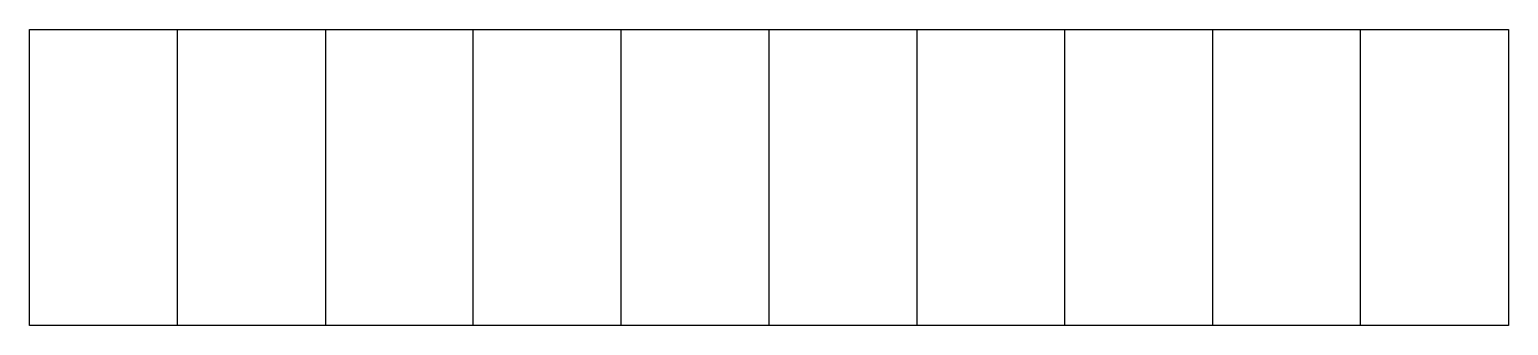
# Model space of a CAD drawing. Header units: millimetres. Extents: x -100 to 0, y 0 to 20.
import ezdxf

# ---------------------------------------------------------------- set-up
doc = ezdxf.new("R2010")
doc.units = ezdxf.units.MM
doc.layers.get('0').update_dxf_attribs({"linetype": 'CONTINUOUS'})

msp = doc.modelspace()

# ---------------------------------------------------------------- linework, layer by layer
for p, q in [((-90, 0), (-90, 20)), ((-80, 20), (-80, 0)), ((-70, 0), (-70, 20)), ((-60, 0), (-60, 20)), ((-50, 0), (-50, 20)), ((-40, 20), (-40, 0)), ((-30, 0), (-30, 20)), ((-20, 20), (-20, 0)), ((-10, 0), (-10, 20))]:
    msp.add_line(p, q)
msp.add_lwpolyline([(0, 0), (-100, 0), (-100, 20), (0, 20)], close=True)

doc.saveas('drawing.dxf')
